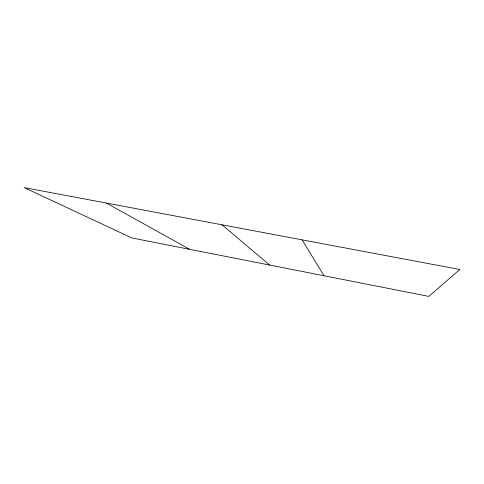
<?xml version="1.0" encoding="UTF-8"?>
<svg xmlns="http://www.w3.org/2000/svg" width="484" height="484" viewBox="0 0 484 484"><rect width="100%" height="100%" fill="white"/><g stroke="black" fill="none" stroke-linecap="round" stroke-linejoin="round"><path stroke-width="0.73" d="M106.329 203.056L189.625 249.314M222.023 224.8L269.636 265.057M302.089 239.852L324.008 275.759M459.8 269.497L428.806 296.383L131.757 237.928L24.2 187.617L459.8 269.497"/></g></svg>
